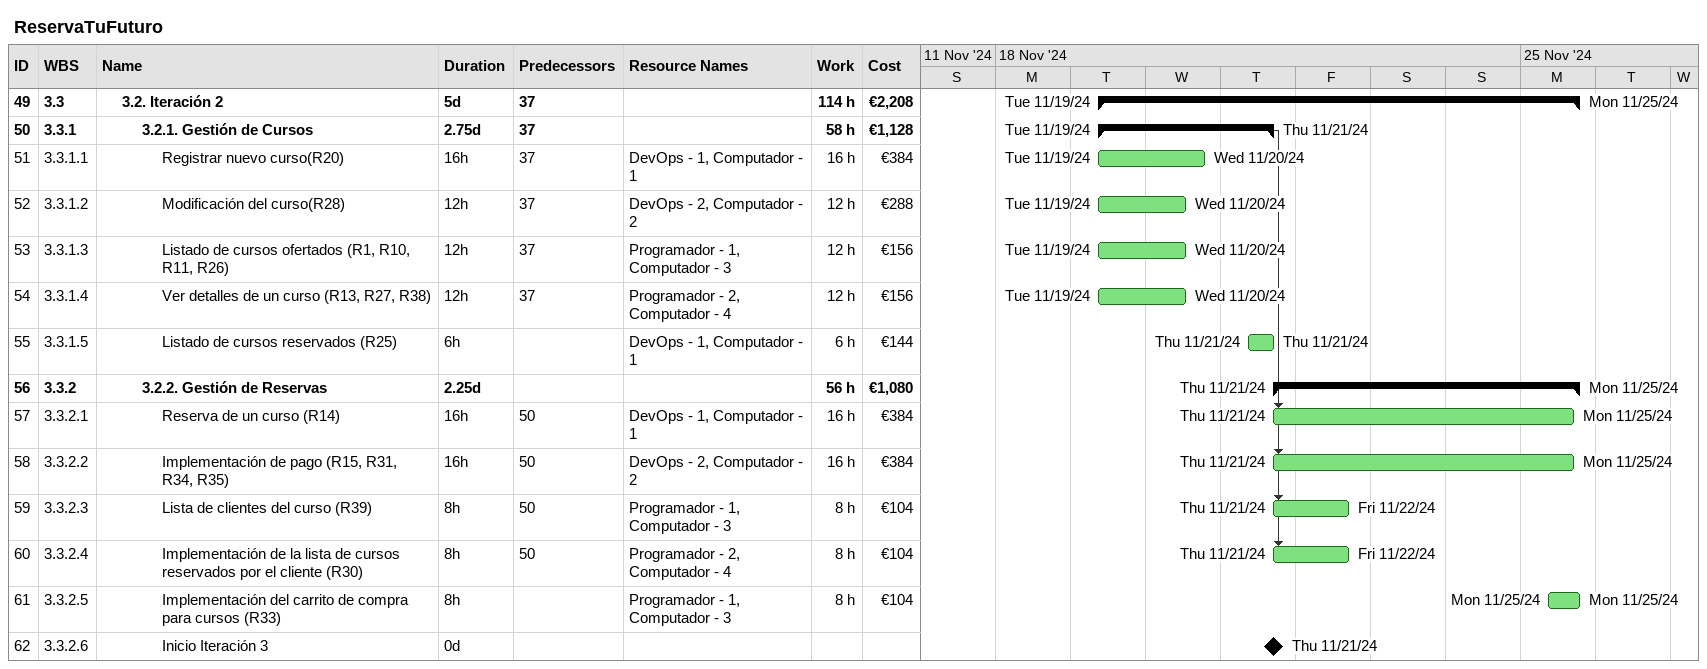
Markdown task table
ReservaTuFuturo

| ID | WBS | Task | Duration | Start | Finish | Predecessors | Resources | Work (h) | Cost (€) |
|---|---|---|---|---|---|---|---|---|---|
| 49 | 3.3 | **3.2. Iteración 2** | 5d | 2024-11-19 | 2024-11-25 | 37 |  | 114 | 2208 |
| 50 | 3.3.1 | **3.2.1. Gestión de Cursos** | 2.75d | 2024-11-19 | 2024-11-21 | 37 |  | 58 | 1128 |
| 51 | 3.3.1.1 | Registrar nuevo curso(R20) | 16h | 2024-11-19 | 2024-11-20 | 37 | DevOps - 1, Computador - 1 | 16 | 384 |
| 52 | 3.3.1.2 | Modificación del curso(R28) | 12h | 2024-11-19 | 2024-11-20 | 37 | DevOps - 2, Computador - 2 | 12 | 288 |
| 53 | 3.3.1.3 | Listado de cursos ofertados (R1, R10, R11, R26) | 12h | 2024-11-19 | 2024-11-20 | 37 | Programador - 1, Computador - 3 | 12 | 156 |
| 54 | 3.3.1.4 | Ver detalles de un curso (R13, R27, R38) | 12h | 2024-11-19 | 2024-11-20 | 37 | Programador - 2, Computador - 4 | 12 | 156 |
| 55 | 3.3.1.5 | Listado de cursos reservados (R25) | 6h | 2024-11-21 | 2024-11-21 |  | DevOps - 1, Computador - 1 | 6 | 144 |
| 56 | 3.3.2 | **3.2.2. Gestión de Reservas** | 2.25d | 2024-11-21 | 2024-11-25 |  |  | 56 | 1080 |
| 57 | 3.3.2.1 | Reserva de un curso (R14) | 16h | 2024-11-21 | 2024-11-25 | 50 | DevOps - 1, Computador - 1 | 16 | 384 |
| 58 | 3.3.2.2 | Implementación de pago (R15, R31, R34, R35) | 16h | 2024-11-21 | 2024-11-25 | 50 | DevOps - 2, Computador - 2 | 16 | 384 |
| 59 | 3.3.2.3 | Lista de clientes del curso (R39) | 8h | 2024-11-21 | 2024-11-22 | 50 | Programador - 1, Computador - 3 | 8 | 104 |
| 60 | 3.3.2.4 | Implementación de la lista de cursos reservados por el cliente (R30) | 8h | 2024-11-21 | 2024-11-22 | 50 | Programador - 2, Computador - 4 | 8 | 104 |
| 61 | 3.3.2.5 | Implementación del carrito de compra para cursos (R33) | 8h | 2024-11-25 | 2024-11-25 |  | Programador - 1, Computador - 3 | 8 | 104 |
| 62 | 3.3.2.6 | Inicio Iteración 3 | 0d | 2024-11-21 | 2024-11-21 |  |  |  |  |
